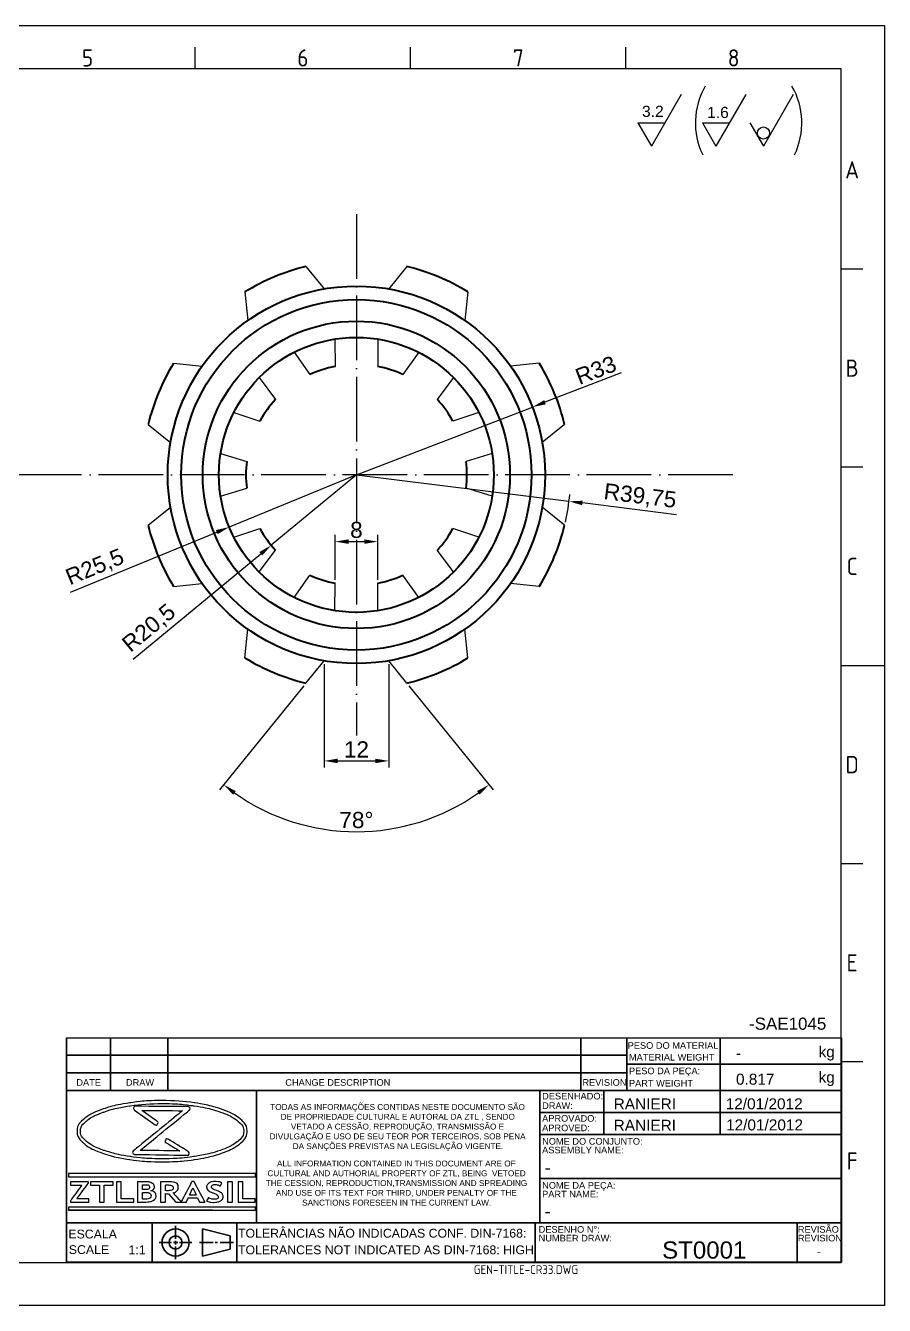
# Model space of a CAD drawing. Header units: millimetres. Extents: x 2490 to 2826, y 1138 to 1375.
# Drawn here: x 2666.2 to 2825.5, y 1138 to 1375.4 of the extents above; entities that cross this region are included whole.
import ezdxf
from ezdxf.enums import TextEntityAlignment as Align

# ---------------------------------------------------------------- set-up
doc = ezdxf.new("R2010")
doc.units = ezdxf.units.MM
for name, pattern in [('ACAD_ISO02W100', [15, 12, -3]), ('ACAD_ISO04W100', [30, 24, -3, 0, -3]), ('ACAD_ISO05W100', [33, 24, -3, 0, -3, 0, -3])]:
    doc.linetypes.add(name, pattern=pattern)
for name, color, linetype, lineweight in [('AM_0', 7, 'Continuous', 40), ('AM_4', 1, 'ACAD_ISO04W100', 25), ('AM_5', 3, 'Continuous', 25), ('AM_8', 40, 'ACAD_ISO02W100', 35), ('AM_BOR', 2, 'ACAD_ISO05W100', 35)]:
    doc.layers.add(name, color=color, linetype=linetype, lineweight=lineweight)
doc.layers.add('Camada 1', color=7, linetype='Continuous')
doc.styles.add('ACISOTS', font='isocp.shx', dxfattribs={"height": 1})
doc.styles.get("Standard").update_dxf_attribs({"font": 'arial.ttf'})
doc.dimstyles.new('ISO-25', dxfattribs={"dimtxt": 3, "dimasz": 2.5, "dimexe": 1.25, "dimexo": 0.625, "dimtad": 1, "dimtxsty": 'Standard', "dimcen": 2.5, "dimadec": 0, "dimazin": 0, "dimtfac": 1, "dimtmove": 0, "dimatfit": 3, "dimfxl": 1, "dimarcsym": 0})

# ---------------------------------------------------------------- blocks, each defined once
blk = doc.blocks.new('A3 ZTL')
for p, q in [((401.17, 280.82), (19.57, 280.82)), ((401.17, 9.78), (401.17, 280.82)), ((19.57, 9.78), (401.17, 9.78))]:
    blk.add_line(p, q)
at = {"layer": 'AM_BOR', "color": 135, "linetype": 'Continuous', "lineweight": 25}
for p, q in [((0, 290.61), (410.96, 290.61)), ((410.96, 290.61), (410.96, 0)), ((410.96, 0), (0, 0))]:
    blk.add_line(p, q, dxfattribs=at)
at = {"layer": 'AM_BOR', "color": 135, "lineweight": 25}
for p, q in [((254.4, 280.82), (254.4, 285.71)), ((303.33, 280.82), (303.33, 285.71)), ((352.25, 280.82), (352.25, 285.71)), ((406.07, 235.32), (401.17, 235.32)), ((406.07, 190.31), (401.17, 190.31)), ((401.17, 145.3), (410.96, 145.3)), ((406.07, 100.29), (401.17, 100.29)), ((406.07, 55.28), (401.17, 55.28))]:
    blk.add_line(p, q, dxfattribs=at)
at = {"layer": 'AM_BOR', "color": 135, "lineweight": 25, "style": 'ACISOTS'}
for s, p in [('5', (229.94, 283.27)), ('6', (278.86, 283.27)), ('7', (327.79, 283.27)), ('8', (376.71, 283.27)), ('A', (403.62, 257.83)), ('B', (403.62, 212.82)), ('C', (403.62, 167.81)), ('D', (403.62, 122.8)), ('E', (403.62, 77.79)), ('F', (403.62, 32.78))]:
    blk.add_text(s, height=3.91, dxfattribs=at).set_placement(p, align=Align.MIDDLE)
blk = doc.blocks.new('*U14')
at = {"layer": 'AM_5'}
for p, q in [((-9.36, 2.08), (-6, -2.08)), ((9.36, 2.08), (6, -2.08))]:
    blk.add_line(p, q, dxfattribs=at)
blk = doc.blocks.new('*U15')
at = {"layer": 'AM_0', "color": 0, "linetype": 'ByBlock', "lineweight": -2, "transparency": 16777216}
blk.add_blockref('*U14', (2718.62, 1319.69), dxfattribs=at)
for p, rotation in [((2692.77, 1308.98), 45.00000000000001), ((2744.47, 1308.98), 315.0000000000001), ((2682.06, 1283.13), 90), ((2755.18, 1283.13), 270), ((2692.77, 1257.28), 135), ((2744.47, 1257.28), 225), ((2718.62, 1246.58), 180)]:
    blk.add_blockref('*U14', p, dxfattribs=dict(at, rotation=rotation))
blk = doc.blocks.new('*U16')
at = {"layer": 'AM_5'}
for p, q in [((-4, -2.53), (-3.95, 2.53)), ((4, -2.53), (3.95, 2.53))]:
    blk.add_line(p, q, dxfattribs=at)
blk = doc.blocks.new('*U17')
at = {"layer": 'AM_0', "color": 0, "linetype": 'ByBlock', "lineweight": -2, "transparency": 16777216}
for p, rotation in [((2718.62, 1305.78), 180), ((2705.31, 1301.46), 216), ((2731.93, 1301.46), 144), ((2697.08, 1290.13), 252), ((2740.16, 1290.13), 108), ((2697.08, 1276.13), 288), ((2740.16, 1276.13), 71.99999999999999), ((2705.31, 1264.81), 324.0000000000001), ((2731.93, 1264.81), 35.99999999999997)]:
    blk.add_blockref('*U16', p, dxfattribs=dict(at, rotation=rotation))
blk.add_blockref('*U16', (2718.62, 1260.48), dxfattribs=at)
blk = doc.blocks.new('*D39')
at = {"layer": 'AM_5', "color": 0, "lineweight": -2, "ltscale": 0.5, "transparency": 16777216}
for p, q in [((2721.54, 1256.94), (2721.54, 1237.74)), ((2733.54, 1256.94), (2733.54, 1237.74)), ((2724.04, 1238.99), (2731.04, 1238.99))]:
    blk.add_line(p, q, dxfattribs=at)
at = {"layer": 'AM_5', "color": 0, "ltscale": 0.5, "transparency": 16777216}
for points in [[(2724.04, 1239.4), (2724.04, 1238.57), (2721.54, 1238.99)], [(2731.04, 1239.4), (2731.04, 1238.57), (2733.54, 1238.99)]]:
    blk.add_solid(points, dxfattribs=at)
at = {"layer": 'Defpoints', "color": 0, "ltscale": 0.5, "transparency": 16777216}
for p in [(2721.54, 1257.56), (2733.54, 1257.56), (2733.54, 1238.99)]:
    blk.add_point(p, dxfattribs=at)
at = {"layer": 'AM_5', "color": 0, "ltscale": 0.5, "transparency": 16777216, "insert": (2727.54, 1241.12), "char_height": 3, "attachment_point": 5}
blk.add_mtext('12', dxfattribs=at)
blk = doc.blocks.new('*D40')
at = {"layer": 'AM_5', "color": 0, "lineweight": -2, "ltscale": 0.5, "transparency": 16777216}
for p, q in [((2717.78, 1252.93), (2702.13, 1233.6)), ((2737.29, 1252.93), (2752.94, 1233.6))]:
    blk.add_line(p, q, dxfattribs=at)
blk.add_arc((2727.54, 1264.97), 39.12, 234.6624, 305.3376, dxfattribs=at)
at = {"layer": 'AM_5', "color": 0, "ltscale": 0.5, "transparency": 16777216}
for points in [[(2704.66, 1232.73), (2705.16, 1233.39), (2702.92, 1234.57)], [(2749.91, 1233.39), (2750.41, 1232.73), (2752.15, 1234.57)]]:
    blk.add_solid(points, dxfattribs=at)
at = {"layer": 'Defpoints', "color": 0, "ltscale": 0.5, "transparency": 16777216}
for p in [(2721.54, 1257.56), (2733.54, 1257.56), (2718.18, 1253.41), (2736.9, 1253.41), (2718.74, 1226.86)]:
    blk.add_point(p, dxfattribs=at)
at = {"layer": 'AM_5', "color": 0, "ltscale": 0.5, "transparency": 16777216, "insert": (2727.54, 1228.01), "char_height": 3, "attachment_point": 5}
blk.add_mtext('78°', dxfattribs=at)
blk = doc.blocks.new('*D41')
at = {"layer": 'AM_5', "color": 0, "lineweight": -2, "ltscale": 0.5, "transparency": 16777216}
for p, q in [((2723.58, 1272.55), (2723.58, 1280.91)), ((2726.08, 1279.66), (2728.99, 1279.66)), ((2731.49, 1272.55), (2731.49, 1280.91))]:
    blk.add_line(p, q, dxfattribs=at)
at = {"layer": 'AM_5', "color": 0, "ltscale": 0.5, "transparency": 16777216}
for points in [[(2726.08, 1280.08), (2726.08, 1279.24), (2723.58, 1279.66)], [(2728.99, 1280.08), (2728.99, 1279.24), (2731.49, 1279.66)]]:
    blk.add_solid(points, dxfattribs=at)
at = {"layer": 'Defpoints', "color": 0, "ltscale": 0.5, "transparency": 16777216}
for p in [(2731.49, 1279.66), (2723.58, 1271.93), (2731.49, 1271.93)]:
    blk.add_point(p, dxfattribs=at)
at = {"layer": 'AM_5', "color": 0, "ltscale": 0.5, "transparency": 16777216, "insert": (2727.54, 1281.82), "char_height": 3, "attachment_point": 5}
blk.add_mtext('8', dxfattribs=at)
blk = doc.blocks.new('*D42')
at = {"layer": 'AM_5', "color": 0, "lineweight": -2, "ltscale": 0.5, "transparency": 16777216}
for p, q in [((2727.54, 1292.04), (2711.73, 1278.99)), ((2686.09, 1257.83), (2709.8, 1277.4))]:
    blk.add_line(p, q, dxfattribs=at)
at = {"layer": 'AM_5', "color": 0, "ltscale": 0.5, "transparency": 16777216}
blk.add_solid([(2709.53, 1277.72), (2710.06, 1277.08), (2711.73, 1278.99)], dxfattribs=at)
at = {"layer": 'Defpoints', "color": 0, "ltscale": 0.5, "transparency": 16777216}
for p in [(2727.54, 1292.04), (2711.73, 1278.99)]:
    blk.add_point(p, dxfattribs=at)
at = {"layer": 'AM_5', "color": 0, "ltscale": 0.5, "transparency": 16777216, "insert": (2689.15, 1263.5), "char_height": 3, "attachment_point": 5, "rotation": 39.5405}
blk.add_mtext('R20,5', dxfattribs=at)
blk = doc.blocks.new('*D43')
at = {"layer": 'AM_5', "color": 0, "lineweight": -2, "ltscale": 0.5, "transparency": 16777216}
for p, q in [((2727.54, 1292.04), (2703.95, 1282.36)), ((2674.47, 1270.27), (2701.63, 1281.41))]:
    blk.add_line(p, q, dxfattribs=at)
at = {"layer": 'AM_5', "color": 0, "ltscale": 0.5, "transparency": 16777216}
blk.add_solid([(2701.47, 1281.8), (2701.79, 1281.03), (2703.95, 1282.36)], dxfattribs=at)
at = {"layer": 'Defpoints', "color": 0, "ltscale": 0.5, "transparency": 16777216}
for p in [(2727.54, 1292.04), (2703.95, 1282.36)]:
    blk.add_point(p, dxfattribs=at)
at = {"layer": 'AM_5', "color": 0, "ltscale": 0.5, "transparency": 16777216, "insert": (2679.07, 1274.78), "char_height": 3, "attachment_point": 5, "rotation": 22.313}
blk.add_mtext('R25,5', dxfattribs=at)
blk = doc.blocks.new('*D44')
at = {"layer": 'AM_5', "color": 0, "lineweight": -2, "ltscale": 0.5, "transparency": 16777216}
for p, q in [((2776.66, 1310.95), (2762.53, 1305.51)), ((2727.54, 1292.04), (2760.2, 1304.61))]:
    blk.add_line(p, q, dxfattribs=at)
at = {"layer": 'AM_5', "color": 0, "ltscale": 0.5, "transparency": 16777216}
blk.add_solid([(2762.38, 1305.9), (2762.68, 1305.12), (2760.2, 1304.61)], dxfattribs=at)
at = {"layer": 'Defpoints', "color": 0, "ltscale": 0.5, "transparency": 16777216}
for p in [(2760.2, 1304.61), (2727.54, 1292.04)]:
    blk.add_point(p, dxfattribs=at)
at = {"layer": 'AM_5', "color": 0, "ltscale": 0.5, "transparency": 16777216, "insert": (2771.96, 1311.45), "char_height": 3, "attachment_point": 5, "rotation": 21.0467}
blk.add_mtext('R33', dxfattribs=at)
blk = doc.blocks.new('*D45')
at = {"layer": 'AM_5', "color": 0, "lineweight": -2, "ltscale": 0.5, "transparency": 16777216}
for p, q in [((2727.54, 1292.04), (2766.98, 1287.13)), ((2786.94, 1284.65), (2769.46, 1286.83))]:
    blk.add_line(p, q, dxfattribs=at)
blk.add_arc((2727.54, 1292.04), 39.75, 347.2803, 354.7083, dxfattribs=at)
at = {"layer": 'AM_5', "color": 0, "ltscale": 0.5, "transparency": 16777216}
blk.add_solid([(2769.51, 1287.24), (2769.41, 1286.41), (2766.98, 1287.13)], dxfattribs=at)
at = {"layer": 'Defpoints', "color": 0, "ltscale": 0.5, "transparency": 16777216}
for p in [(2727.54, 1292.04), (2766.98, 1287.13)]:
    blk.add_point(p, dxfattribs=at)
at = {"layer": 'AM_5', "color": 0, "ltscale": 0.5, "transparency": 16777216, "insert": (2780.16, 1287.94), "char_height": 3, "attachment_point": 5, "rotation": 352.9066}
blk.add_mtext('R39,75', dxfattribs=at)

msp = doc.modelspace()

# ---------------------------------------------------------------- linework, layer by layer
at = {"linetype": 'Continuous'}
msp.add_line((2673.768, 1187.653), (2817.516, 1187.653), dxfattribs=at)
at = {"layer": 'AM_0'}
for radius in [35, 28.5, 25.5]:
    msp.add_circle((2727.536, 1292.043), radius, dxfattribs=at)
at = {"layer": 'AM_0', "ltscale": 0.5}
msp.add_circle((2727.536, 1292.043), 32.5, dxfattribs=at)
at = {"layer": 'AM_0'}
for radius, start, end in [(39.75, 103.62058, 121.37942), (39.75, 58.62058, 76.37942), (39.75, 148.62058, 166.37942), (39.75, 13.62058, 31.37942), (20.5, 101.11797, 114.88203), (20.5, 65.11797, 78.88203), (20.5, 137.11797, 150.88203), (20.5, 29.11797, 42.88203), (20.5, 173.11797, 186.88203), (20.5, 353.11797, 6.88203), (39.75, 193.62058, 211.37942), (20.5, 209.11797, 222.88203), (20.5, 317.11797, 330.88203), (39.75, 328.62058, 346.37942), (20.5, 245.11797, 258.88203), (20.5, 281.11797, 294.88203), (39.75, 238.62058, 256.37942), (39.75, 283.62058, 301.37942)]:
    msp.add_arc((2727.536, 1292.043), radius, start, end, dxfattribs=at)
at = {"layer": 'AM_4', "ltscale": 0.5}
for p, q in [((2727.536, 1340.396), (2727.536, 1243.691)), ((2797.358, 1292.043), (2561.959, 1292.043))]:
    msp.add_line(p, q, dxfattribs=at)
at = {"layer": 'AM_5'}
for p, q in [((2787.797, 1362.554), (2782.264, 1352.971)), ((2799.779, 1362.554), (2794.247, 1352.971)), ((2808.59, 1362.554), (2803.057, 1352.971)), ((2779.749, 1357.327), (2784.779, 1357.327)), ((2779.749, 1357.327), (2782.264, 1352.971)), ((2791.732, 1357.327), (2796.761, 1357.327)), ((2791.732, 1357.327), (2794.247, 1352.971)), ((2800.542, 1357.327), (2803.057, 1352.971))]:
    msp.add_line(p, q, dxfattribs=at)
msp.add_circle((2803.067, 1355.439), 1.115, dxfattribs=at)
for centre, start, end in [((2803.967, 1357.318), 149.81687, 205.95777), ((2796.645, 1357.318), 334.04223, 30.18313)]:
    msp.add_arc(centre, 13.544, start, end, dxfattribs=at)
at = {"layer": 'AM_8', "color": 0, "linetype": 'Continuous'}
for p, q in [((2673.768, 1187.653), (2673.768, 1145.999)), ((2681.935, 1187.653), (2681.935, 1177.852)), ((2692.553, 1187.653), (2692.553, 1177.852)), ((2769.15, 1187.653), (2769.15, 1177.852)), ((2777.697, 1177.852), (2777.697, 1187.653)), ((2795.055, 1187.653), (2795.055, 1182.753)), ((2817.516, 1145.999), (2817.516, 1187.653)), ((2777.697, 1184.386), (2673.768, 1184.386)), ((2777.697, 1182.753), (2817.516, 1182.753)), ((2795.055, 1182.753), (2795.055, 1177.852)), ((2673.768, 1181.119), (2777.697, 1181.119)), ((2673.768, 1177.852), (2760.343, 1177.852)), ((2709.008, 1177.852), (2709.008, 1153.35)), ((2760.343, 1177.852), (2817.516, 1177.852)), ((2761.59, 1177.852), (2761.59, 1162.334)), ((2773.45, 1177.852), (2773.45, 1169.685)), ((2795.055, 1177.852), (2795.055, 1169.685)), ((2761.59, 1173.768), (2817.516, 1173.768)), ((2761.59, 1169.685), (2817.516, 1169.685)), ((2761.59, 1162.334), (2761.59, 1153.35)), ((2761.59, 1161.517), (2817.516, 1161.517)), ((2674.125, 1155.646), (2700.882, 1155.646)), ((2760.343, 1153.35), (2673.768, 1153.35)), ((2710, 1153.35), (2673.768, 1153.35)), ((2689.641, 1153.35), (2689.641, 1145.999)), ((2693.993, 1152.76), (2693.993, 1150.336)), ((2704.146, 1150.886), (2699.008, 1152.188)), ((2699.008, 1152.188), (2699.008, 1147.16)), ((2705.369, 1153.35), (2705.369, 1145.999)), ((2760.343, 1153.35), (2809.348, 1153.35)), ((2760.683, 1145.999), (2760.683, 1153.35)), ((2817.516, 1153.35), (2809.348, 1153.35)), ((2809.348, 1153.35), (2809.348, 1145.999)), ((2690.922, 1149.674), (2693.227, 1149.674)), ((2693.577, 1149.674), (2694.389, 1149.674)), ((2693.993, 1150), (2693.993, 1149.276)), ((2693.993, 1148.951), (2693.993, 1146.588)), ((2694.701, 1149.674), (2696.992, 1149.674)), ((2698.448, 1149.674), (2700.975, 1149.674)), ((2701.363, 1149.674), (2701.77, 1149.674)), ((2702.24, 1149.674), (2704.742, 1149.674)), ((2704.146, 1150.886), (2704.146, 1148.463)), ((2704.146, 1148.463), (2699.008, 1147.16)), ((2673.768, 1145.999), (2817.516, 1145.999))]:
    msp.add_line(p, q, dxfattribs=at)
for radius in [2.514, 1.212]:
    msp.add_circle((2693.993, 1149.674), radius, dxfattribs=at)
at = {"layer": 'Camada 1'}
for points, knots in [([(2691.485, 1175.995), (2693.592, 1175.995), (2695.605, 1175.848), (2697.445, 1175.581), (2697.445, 1175.581), (2699.357, 1175.303), (2701.081, 1174.896), (2702.527, 1174.391), (2702.527, 1174.391), (2704.012, 1173.873), (2705.21, 1173.248), (2706.029, 1172.548), (2706.029, 1172.548), (2706.826, 1171.867), (2707.267, 1171.113), (2707.267, 1170.316), (2707.267, 1170.316), (2707.267, 1169.519), (2706.826, 1168.766), (2706.029, 1168.084), (2706.029, 1168.084), (2705.21, 1167.385), (2704.012, 1166.759), (2702.527, 1166.241), (2702.527, 1166.241), (2701.081, 1165.736), (2699.357, 1165.329), (2697.445, 1165.052), (2697.445, 1165.052), (2695.605, 1164.784), (2693.592, 1164.637), (2691.485, 1164.637), (2691.485, 1164.637), (2689.377, 1164.637), (2687.364, 1164.784), (2685.524, 1165.052), (2685.524, 1165.052), (2683.612, 1165.329), (2681.888, 1165.736), (2680.442, 1166.241), (2680.442, 1166.241), (2678.957, 1166.759), (2677.759, 1167.385), (2676.94, 1168.084), (2676.94, 1168.084), (2676.143, 1168.766), (2675.702, 1169.519), (2675.702, 1170.316), (2675.702, 1170.316), (2675.702, 1171.113), (2676.143, 1171.867), (2676.94, 1172.548), (2676.94, 1172.548), (2677.759, 1173.248), (2678.957, 1173.873), (2680.442, 1174.391), (2680.442, 1174.391), (2681.888, 1174.896), (2683.612, 1175.303), (2685.524, 1175.581), (2685.524, 1175.581), (2687.364, 1175.848), (2689.377, 1175.995), (2691.485, 1175.995)], [0, 0, 0, 0, 0.0588235, 0.0588235, 0.0588235, 0.0882353, 0.1176471, 0.1176471, 0.1176471, 0.1470588, 0.1764706, 0.1764706, 0.1764706, 0.2058824, 0.2352941, 0.2352941, 0.2352941, 0.2647059, 0.2941176, 0.2941176, 0.2941176, 0.3235294, 0.3529412, 0.3529412, 0.3529412, 0.3823529, 0.4117647, 0.4117647, 0.4117647, 0.4411765, 0.4705882, 0.4705882, 0.4705882, 0.5, 0.5294118, 0.5294118, 0.5294118, 0.5588235, 0.5882353, 0.5882353, 0.5882353, 0.6176471, 0.6470588, 0.6470588, 0.6470588, 0.6764706, 0.7058824, 0.7058824, 0.7058824, 0.7352941, 0.7647059, 0.7647059, 0.7647059, 0.7941176, 0.8235294, 0.8235294, 0.8235294, 0.8529412, 0.8823529, 0.8823529, 0.8823529, 0.9411765, 1, 1, 1, 1]), ([(2691.485, 1175.435), (2689.414, 1175.435), (2687.439, 1175.291), (2685.638, 1175.03), (2685.638, 1175.03), (2683.766, 1174.759), (2682.081, 1174.362), (2680.672, 1173.87), (2680.672, 1173.87), (2679.301, 1173.392), (2678.196, 1172.827), (2677.443, 1172.205), (2677.443, 1172.205), (2676.729, 1171.616), (2676.334, 1170.977), (2676.334, 1170.316), (2676.334, 1170.316), (2676.334, 1169.655), (2676.729, 1169.017), (2677.443, 1168.427), (2677.443, 1168.427), (2678.196, 1167.806), (2679.301, 1167.241), (2680.672, 1166.762), (2680.672, 1166.762), (2682.081, 1166.27), (2683.766, 1165.873), (2685.638, 1165.602), (2685.638, 1165.602), (2687.439, 1165.341), (2689.414, 1165.197), (2691.485, 1165.197), (2691.485, 1165.197), (2693.555, 1165.197), (2695.53, 1165.341), (2697.331, 1165.602), (2697.331, 1165.602), (2699.203, 1165.873), (2700.888, 1166.27), (2702.297, 1166.762), (2702.297, 1166.762), (2703.668, 1167.241), (2704.773, 1167.806), (2705.526, 1168.427), (2705.526, 1168.427), (2706.24, 1169.017), (2706.635, 1169.655), (2706.635, 1170.316), (2706.635, 1170.316), (2706.635, 1170.977), (2706.24, 1171.616), (2705.526, 1172.205), (2705.526, 1172.205), (2704.773, 1172.827), (2703.668, 1173.392), (2702.297, 1173.87), (2702.297, 1173.87), (2700.888, 1174.362), (2699.203, 1174.759), (2697.331, 1175.03), (2697.331, 1175.03), (2695.53, 1175.291), (2693.555, 1175.435), (2691.485, 1175.435)], [0, 0, 0, 0, 0.0588235, 0.0588235, 0.0588235, 0.0882353, 0.1176471, 0.1176471, 0.1176471, 0.1470588, 0.1764706, 0.1764706, 0.1764706, 0.2058824, 0.2352941, 0.2352941, 0.2352941, 0.2647059, 0.2941176, 0.2941176, 0.2941176, 0.3235294, 0.3529412, 0.3529412, 0.3529412, 0.3823529, 0.4117647, 0.4117647, 0.4117647, 0.4411765, 0.4705882, 0.4705882, 0.4705882, 0.5, 0.5294118, 0.5294118, 0.5294118, 0.5588235, 0.5882353, 0.5882353, 0.5882353, 0.6176471, 0.6470588, 0.6470588, 0.6470588, 0.6764706, 0.7058824, 0.7058824, 0.7058824, 0.7352941, 0.7647059, 0.7647059, 0.7647059, 0.7941176, 0.8235294, 0.8235294, 0.8235294, 0.8529412, 0.8823529, 0.8823529, 0.8823529, 0.9411765, 1, 1, 1, 1]), ([(2690.172, 1171.525), (2690.172, 1171.525), (2686.391, 1174.235), (2686.391, 1174.235), (2686.391, 1174.235), (2686.109, 1174.437), (2686.223, 1174.949), (2686.555, 1174.946), (2686.555, 1174.946), (2686.555, 1174.946), (2696.32, 1174.867), (2696.32, 1174.867), (2696.32, 1174.867), (2696.641, 1174.865), (2696.76, 1174.381), (2696.498, 1174.168), (2696.498, 1174.168), (2696.498, 1174.168), (2687.407, 1166.762), (2687.407, 1166.762), (2687.407, 1166.762), (2687.407, 1166.762), (2694.775, 1166.643), (2694.775, 1166.643), (2694.775, 1166.643), (2694.775, 1166.643), (2692.297, 1168.136), (2692.297, 1168.136), (2692.297, 1168.136), (2692.134, 1168.235), (2691.971, 1168.333), (2692.113, 1168.673), (2692.113, 1168.673), (2692.255, 1169.014), (2692.418, 1168.916), (2692.581, 1168.818), (2692.581, 1168.818), (2692.581, 1168.818), (2696.297, 1166.579), (2696.297, 1166.579), (2696.297, 1166.579), (2696.601, 1166.396), (2696.493, 1165.851), (2696.151, 1165.856), (2696.151, 1165.856), (2696.151, 1165.856), (2686.386, 1166.013), (2686.386, 1166.013), (2686.386, 1166.013), (2686.066, 1166.018), (2685.949, 1166.5), (2686.21, 1166.712), (2686.21, 1166.712), (2686.21, 1166.712), (2695.291, 1174.111), (2695.291, 1174.111), (2695.291, 1174.111), (2695.291, 1174.111), (2687.723, 1174.172), (2687.723, 1174.172), (2687.723, 1174.172), (2687.723, 1174.172), (2690.498, 1172.183), (2690.498, 1172.183), (2690.498, 1172.183), (2690.653, 1172.072), (2690.808, 1171.961), (2690.644, 1171.632), (2690.644, 1171.632), (2690.481, 1171.304), (2690.327, 1171.415), (2690.172, 1171.525)], [0, 0, 0, 0, 0.0526316, 0.0526316, 0.0526316, 0.0789474, 0.1052632, 0.1052632, 0.1052632, 0.1315789, 0.1578947, 0.1578947, 0.1578947, 0.1842105, 0.2105263, 0.2105263, 0.2105263, 0.2368421, 0.2631579, 0.2631579, 0.2631579, 0.2894737, 0.3157895, 0.3157895, 0.3157895, 0.3421053, 0.3684211, 0.3684211, 0.3684211, 0.3947368, 0.4210526, 0.4210526, 0.4210526, 0.4473684, 0.4736842, 0.4736842, 0.4736842, 0.5, 0.5263158, 0.5263158, 0.5263158, 0.5526316, 0.5789474, 0.5789474, 0.5789474, 0.6052632, 0.6315789, 0.6315789, 0.6315789, 0.6578947, 0.6842105, 0.6842105, 0.6842105, 0.7105263, 0.7368421, 0.7368421, 0.7368421, 0.7631579, 0.7894737, 0.7894737, 0.7894737, 0.8157895, 0.8421053, 0.8421053, 0.8421053, 0.8684211, 0.8947368, 0.8947368, 0.8947368, 0.9473684, 1, 1, 1, 1]), ([(2674.193, 1162.445), (2674.193, 1162.445), (2708.776, 1162.445), (2708.776, 1162.445), (2708.776, 1162.445), (2708.776, 1162.445), (2708.844, 1162.445), (2708.844, 1162.445), (2708.844, 1162.445), (2708.844, 1162.445), (2708.844, 1162.377), (2708.844, 1162.377), (2708.844, 1162.377), (2708.844, 1162.377), (2708.844, 1161.928), (2708.844, 1161.928), (2708.844, 1161.928), (2708.844, 1161.928), (2708.844, 1161.86), (2708.844, 1161.86), (2708.844, 1161.86), (2708.844, 1161.86), (2708.776, 1161.86), (2708.776, 1161.86), (2708.776, 1161.86), (2708.776, 1161.86), (2674.193, 1161.86), (2674.193, 1161.86), (2674.193, 1161.86), (2674.193, 1161.86), (2674.125, 1161.86), (2674.125, 1161.86), (2674.125, 1161.86), (2674.125, 1161.86), (2674.125, 1161.928), (2674.125, 1161.928), (2674.125, 1161.928), (2674.125, 1161.928), (2674.125, 1162.377), (2674.125, 1162.377), (2674.125, 1162.377), (2674.125, 1162.377), (2674.125, 1162.445), (2674.125, 1162.445), (2674.125, 1162.445), (2674.125, 1162.445), (2674.193, 1162.445), (2674.193, 1162.445)], [0, 0, 0, 0, 0.0769231, 0.0769231, 0.0769231, 0.1153846, 0.1538462, 0.1538462, 0.1538462, 0.1923077, 0.2307692, 0.2307692, 0.2307692, 0.2692308, 0.3076923, 0.3076923, 0.3076923, 0.3461538, 0.3846154, 0.3846154, 0.3846154, 0.4230769, 0.4615385, 0.4615385, 0.4615385, 0.5, 0.5384615, 0.5384615, 0.5384615, 0.5769231, 0.6153846, 0.6153846, 0.6153846, 0.6538462, 0.6923077, 0.6923077, 0.6923077, 0.7307692, 0.7692308, 0.7692308, 0.7692308, 0.8076923, 0.8461538, 0.8461538, 0.8461538, 0.9230769, 1, 1, 1, 1]), ([(2674.469, 1157.182), (2674.469, 1157.182), (2674.469, 1157.396), (2674.469, 1157.396), (2674.469, 1157.396), (2674.469, 1157.396), (2676.585, 1160.322), (2676.585, 1160.322), (2676.585, 1160.322), (2676.585, 1160.322), (2674.505, 1160.322), (2674.505, 1160.322), (2674.505, 1160.322), (2674.505, 1160.322), (2674.505, 1160.909), (2674.505, 1160.909), (2674.505, 1160.909), (2674.505, 1160.909), (2677.811, 1160.909), (2677.811, 1160.909), (2677.811, 1160.909), (2677.811, 1160.909), (2677.811, 1160.696), (2677.811, 1160.696), (2677.811, 1160.696), (2677.811, 1160.696), (2675.689, 1157.77), (2675.689, 1157.77), (2675.689, 1157.77), (2675.689, 1157.77), (2677.887, 1157.77), (2677.887, 1157.77), (2677.887, 1157.77), (2677.887, 1157.77), (2677.887, 1157.182), (2677.887, 1157.182), (2677.887, 1157.182), (2677.887, 1157.182), (2674.469, 1157.182), (2674.469, 1157.182)], [0, 0, 0, 0, 0.0909091, 0.0909091, 0.0909091, 0.1363636, 0.1818182, 0.1818182, 0.1818182, 0.2272727, 0.2727273, 0.2727273, 0.2727273, 0.3181818, 0.3636364, 0.3636364, 0.3636364, 0.4090909, 0.4545455, 0.4545455, 0.4545455, 0.5, 0.5454545, 0.5454545, 0.5454545, 0.5909091, 0.6363636, 0.6363636, 0.6363636, 0.6818182, 0.7272727, 0.7272727, 0.7272727, 0.7727273, 0.8181818, 0.8181818, 0.8181818, 0.9090909, 1, 1, 1, 1]), ([(2680.747, 1160.322), (2680.747, 1160.322), (2680.747, 1157.182), (2680.747, 1157.182), (2680.747, 1157.182), (2680.747, 1157.182), (2679.847, 1157.182), (2679.847, 1157.182), (2679.847, 1157.182), (2679.847, 1157.182), (2679.847, 1160.322), (2679.847, 1160.322), (2679.847, 1160.322), (2679.847, 1160.322), (2678.233, 1160.322), (2678.233, 1160.322), (2678.233, 1160.322), (2678.233, 1160.322), (2678.233, 1160.909), (2678.233, 1160.909), (2678.233, 1160.909), (2678.233, 1160.909), (2682.432, 1160.909), (2682.432, 1160.909), (2682.432, 1160.909), (2682.432, 1160.909), (2682.432, 1160.322), (2682.432, 1160.322), (2682.432, 1160.322), (2682.432, 1160.322), (2680.747, 1160.322), (2680.747, 1160.322)], [0, 0, 0, 0, 0.1111111, 0.1111111, 0.1111111, 0.1666667, 0.2222222, 0.2222222, 0.2222222, 0.2777778, 0.3333333, 0.3333333, 0.3333333, 0.3888889, 0.4444444, 0.4444444, 0.4444444, 0.5, 0.5555556, 0.5555556, 0.5555556, 0.6111111, 0.6666667, 0.6666667, 0.6666667, 0.7222222, 0.7777778, 0.7777778, 0.7777778, 0.8888889, 1, 1, 1, 1]), ([(2683.021, 1157.182), (2683.021, 1157.182), (2683.021, 1160.909), (2683.021, 1160.909), (2683.021, 1160.909), (2683.021, 1160.909), (2683.921, 1160.909), (2683.921, 1160.909), (2683.921, 1160.909), (2683.921, 1160.909), (2683.921, 1157.77), (2683.921, 1157.77), (2683.921, 1157.77), (2683.921, 1157.77), (2686.214, 1157.77), (2686.214, 1157.77), (2686.214, 1157.77), (2686.214, 1157.77), (2686.214, 1157.182), (2686.214, 1157.182), (2686.214, 1157.182), (2686.214, 1157.182), (2683.021, 1157.182), (2683.021, 1157.182)], [0, 0, 0, 0, 0.1428571, 0.1428571, 0.1428571, 0.2142857, 0.2857143, 0.2857143, 0.2857143, 0.3571429, 0.4285714, 0.4285714, 0.4285714, 0.5, 0.5714286, 0.5714286, 0.5714286, 0.6428571, 0.7142857, 0.7142857, 0.7142857, 0.8571429, 1, 1, 1, 1]), ([(2688.492, 1157.182), (2688.492, 1157.182), (2686.94, 1157.182), (2686.94, 1157.182), (2686.94, 1157.182), (2686.94, 1157.182), (2686.94, 1160.907), (2686.94, 1160.907), (2686.94, 1160.907), (2687.624, 1160.93), (2688.103, 1160.942), (2688.377, 1160.942), (2688.377, 1160.942), (2688.904, 1160.942), (2689.315, 1160.86), (2689.612, 1160.694), (2689.612, 1160.694), (2689.909, 1160.529), (2690.056, 1160.293), (2690.056, 1159.986), (2690.056, 1159.986), (2690.056, 1159.691), (2689.844, 1159.457), (2689.419, 1159.286), (2689.419, 1159.286), (2690.049, 1159.125), (2690.365, 1158.792), (2690.365, 1158.289), (2690.365, 1158.289), (2690.365, 1157.95), (2690.19, 1157.681), (2689.842, 1157.481), (2689.842, 1157.481), (2689.494, 1157.282), (2689.044, 1157.182), (2688.492, 1157.182)], [0, 0, 0, 0, 0.1, 0.1, 0.1, 0.15, 0.2, 0.2, 0.2, 0.25, 0.3, 0.3, 0.3, 0.35, 0.4, 0.4, 0.4, 0.45, 0.5, 0.5, 0.5, 0.55, 0.6, 0.6, 0.6, 0.65, 0.7, 0.7, 0.7, 0.75, 0.8, 0.8, 0.8, 0.9, 1, 1, 1, 1]), ([(2694.02, 1157.182), (2694.02, 1157.182), (2692.667, 1158.721), (2692.667, 1158.721), (2692.667, 1158.721), (2692.531, 1158.723), (2692.341, 1158.729), (2692.095, 1158.739), (2692.095, 1158.739), (2692.095, 1158.739), (2692.095, 1157.182), (2692.095, 1157.182), (2692.095, 1157.182), (2692.095, 1157.182), (2691.16, 1157.182), (2691.16, 1157.182), (2691.16, 1157.182), (2691.16, 1157.182), (2691.16, 1160.909), (2691.16, 1160.909), (2691.16, 1160.909), (2691.211, 1160.909), (2691.406, 1160.916), (2691.746, 1160.929), (2691.746, 1160.929), (2692.085, 1160.942), (2692.358, 1160.948), (2692.566, 1160.948), (2692.566, 1160.948), (2693.855, 1160.948), (2694.499, 1160.581), (2694.499, 1159.848), (2694.499, 1159.848), (2694.499, 1159.628), (2694.409, 1159.427), (2694.232, 1159.246), (2694.232, 1159.246), (2694.054, 1159.064), (2693.83, 1158.936), (2693.56, 1158.862), (2693.56, 1158.862), (2693.56, 1158.862), (2695.059, 1157.182), (2695.059, 1157.182), (2695.059, 1157.182), (2695.059, 1157.182), (2694.02, 1157.182), (2694.02, 1157.182)], [0, 0, 0, 0, 0.0769231, 0.0769231, 0.0769231, 0.1153846, 0.1538462, 0.1538462, 0.1538462, 0.1923077, 0.2307692, 0.2307692, 0.2307692, 0.2692308, 0.3076923, 0.3076923, 0.3076923, 0.3461538, 0.3846154, 0.3846154, 0.3846154, 0.4230769, 0.4615385, 0.4615385, 0.4615385, 0.5, 0.5384615, 0.5384615, 0.5384615, 0.5769231, 0.6153846, 0.6153846, 0.6153846, 0.6538462, 0.6923077, 0.6923077, 0.6923077, 0.7307692, 0.7692308, 0.7692308, 0.7692308, 0.8076923, 0.8461538, 0.8461538, 0.8461538, 0.9230769, 1, 1, 1, 1]), ([(2698.452, 1157.182), (2698.452, 1157.182), (2698.082, 1157.938), (2698.082, 1157.938), (2698.082, 1157.938), (2698.082, 1157.938), (2696.344, 1157.938), (2696.344, 1157.938), (2696.344, 1157.938), (2696.344, 1157.938), (2695.99, 1157.182), (2695.99, 1157.182), (2695.99, 1157.182), (2695.99, 1157.182), (2694.99, 1157.182), (2694.99, 1157.182), (2694.99, 1157.182), (2694.99, 1157.182), (2697.012, 1160.961), (2697.012, 1160.961), (2697.012, 1160.961), (2697.012, 1160.961), (2697.407, 1160.961), (2697.407, 1160.961), (2697.407, 1160.961), (2697.407, 1160.961), (2699.446, 1157.182), (2699.446, 1157.182), (2699.446, 1157.182), (2699.446, 1157.182), (2698.452, 1157.182), (2698.452, 1157.182)], [0, 0, 0, 0, 0.1111111, 0.1111111, 0.1111111, 0.1666667, 0.2222222, 0.2222222, 0.2222222, 0.2777778, 0.3333333, 0.3333333, 0.3333333, 0.3888889, 0.4444444, 0.4444444, 0.4444444, 0.5, 0.5555556, 0.5555556, 0.5555556, 0.6111111, 0.6666667, 0.6666667, 0.6666667, 0.7222222, 0.7777778, 0.7777778, 0.7777778, 0.8888889, 1, 1, 1, 1]), ([(2699.74, 1157.388), (2699.74, 1157.388), (2700.073, 1157.981), (2700.073, 1157.981), (2700.073, 1157.981), (2700.428, 1157.798), (2700.778, 1157.707), (2701.122, 1157.707), (2701.122, 1157.707), (2701.651, 1157.707), (2701.915, 1157.842), (2701.915, 1158.113), (2701.915, 1158.113), (2701.915, 1158.241), (2701.852, 1158.362), (2701.728, 1158.477), (2701.728, 1158.477), (2701.604, 1158.592), (2701.346, 1158.722), (2700.957, 1158.865), (2700.957, 1158.865), (2700.569, 1159.009), (2700.306, 1159.127), (2700.172, 1159.219), (2700.172, 1159.219), (2700.037, 1159.312), (2699.933, 1159.421), (2699.859, 1159.549), (2699.859, 1159.549), (2699.787, 1159.675), (2699.751, 1159.816), (2699.751, 1159.971), (2699.751, 1159.971), (2699.751, 1160.259), (2699.895, 1160.498), (2700.182, 1160.688), (2700.182, 1160.688), (2700.469, 1160.878), (2700.838, 1160.973), (2701.288, 1160.973), (2701.288, 1160.973), (2701.875, 1160.973), (2702.305, 1160.892), (2702.58, 1160.731), (2702.58, 1160.731), (2702.58, 1160.731), (2702.306, 1160.162), (2702.306, 1160.162), (2702.306, 1160.162), (2701.99, 1160.328), (2701.656, 1160.411), (2701.306, 1160.411), (2701.306, 1160.411), (2701.098, 1160.411), (2700.937, 1160.37), (2700.823, 1160.29), (2700.823, 1160.29), (2700.708, 1160.209), (2700.651, 1160.104), (2700.651, 1159.976), (2700.651, 1159.976), (2700.651, 1159.762), (2700.973, 1159.54), (2701.617, 1159.309), (2701.617, 1159.309), (2701.956, 1159.187), (2702.201, 1159.074), (2702.351, 1158.972), (2702.351, 1158.972), (2702.501, 1158.87), (2702.615, 1158.75), (2702.694, 1158.613), (2702.694, 1158.613), (2702.773, 1158.477), (2702.812, 1158.324), (2702.812, 1158.157), (2702.812, 1158.157), (2702.812, 1157.854), (2702.65, 1157.606), (2702.325, 1157.411), (2702.325, 1157.411), (2702.001, 1157.216), (2701.566, 1157.119), (2701.021, 1157.119), (2701.021, 1157.119), (2700.548, 1157.119), (2700.122, 1157.208), (2699.74, 1157.388)], [0, 0, 0, 0, 0.0434783, 0.0434783, 0.0434783, 0.0652174, 0.0869565, 0.0869565, 0.0869565, 0.1086957, 0.1304348, 0.1304348, 0.1304348, 0.1521739, 0.173913, 0.173913, 0.173913, 0.1956522, 0.2173913, 0.2173913, 0.2173913, 0.2391304, 0.2608696, 0.2608696, 0.2608696, 0.2826087, 0.3043478, 0.3043478, 0.3043478, 0.326087, 0.3478261, 0.3478261, 0.3478261, 0.3695652, 0.3913043, 0.3913043, 0.3913043, 0.4130435, 0.4347826, 0.4347826, 0.4347826, 0.4565217, 0.4782609, 0.4782609, 0.4782609, 0.5, 0.5217391, 0.5217391, 0.5217391, 0.5434783, 0.5652174, 0.5652174, 0.5652174, 0.5869565, 0.6086957, 0.6086957, 0.6086957, 0.6304348, 0.6521739, 0.6521739, 0.6521739, 0.673913, 0.6956522, 0.6956522, 0.6956522, 0.7173913, 0.7391304, 0.7391304, 0.7391304, 0.7608696, 0.7826087, 0.7826087, 0.7826087, 0.8043478, 0.826087, 0.826087, 0.826087, 0.8478261, 0.8695652, 0.8695652, 0.8695652, 0.8913043, 0.9130435, 0.9130435, 0.9130435, 0.9565217, 1, 1, 1, 1]), ([(2703.625, 1157.182), (2703.625, 1157.182), (2703.625, 1160.909), (2703.625, 1160.909), (2703.625, 1160.909), (2703.625, 1160.909), (2704.525, 1160.909), (2704.525, 1160.909), (2704.525, 1160.909), (2704.525, 1160.909), (2704.525, 1157.182), (2704.525, 1157.182), (2704.525, 1157.182), (2704.525, 1157.182), (2703.625, 1157.182), (2703.625, 1157.182)], [0, 0, 0, 0, 0.2, 0.2, 0.2, 0.3, 0.4, 0.4, 0.4, 0.5, 0.6, 0.6, 0.6, 0.8, 1, 1, 1, 1]), ([(2705.581, 1157.182), (2705.581, 1157.182), (2705.581, 1160.909), (2705.581, 1160.909), (2705.581, 1160.909), (2705.581, 1160.909), (2706.481, 1160.909), (2706.481, 1160.909), (2706.481, 1160.909), (2706.481, 1160.909), (2706.481, 1157.77), (2706.481, 1157.77), (2706.481, 1157.77), (2706.481, 1157.77), (2708.774, 1157.77), (2708.774, 1157.77), (2708.774, 1157.77), (2708.774, 1157.77), (2708.774, 1157.182), (2708.774, 1157.182), (2708.774, 1157.182), (2708.774, 1157.182), (2705.581, 1157.182), (2705.581, 1157.182)], [0, 0, 0, 0, 0.1428571, 0.1428571, 0.1428571, 0.2142857, 0.2857143, 0.2857143, 0.2857143, 0.3571429, 0.4285714, 0.4285714, 0.4285714, 0.5, 0.5714286, 0.5714286, 0.5714286, 0.6428571, 0.7142857, 0.7142857, 0.7142857, 0.8571429, 1, 1, 1, 1]), ([(2687.84, 1160.378), (2687.84, 1160.378), (2687.84, 1159.484), (2687.84, 1159.484), (2687.84, 1159.484), (2687.979, 1159.478), (2688.124, 1159.475), (2688.276, 1159.475), (2688.276, 1159.475), (2688.863, 1159.475), (2689.156, 1159.636), (2689.156, 1159.96), (2689.156, 1159.96), (2689.156, 1160.247), (2688.89, 1160.39), (2688.357, 1160.39), (2688.357, 1160.39), (2688.216, 1160.39), (2688.044, 1160.386), (2687.84, 1160.378)], [0, 0, 0, 0, 0.1666667, 0.1666667, 0.1666667, 0.25, 0.3333333, 0.3333333, 0.3333333, 0.4166667, 0.5, 0.5, 0.5, 0.5833333, 0.6666667, 0.6666667, 0.6666667, 0.8333333, 1, 1, 1, 1]), ([(2687.84, 1158.969), (2687.84, 1158.969), (2687.84, 1157.737), (2687.84, 1157.737), (2687.84, 1157.737), (2688.022, 1157.725), (2688.17, 1157.719), (2688.284, 1157.719), (2688.284, 1157.719), (2688.685, 1157.719), (2688.977, 1157.769), (2689.158, 1157.869), (2689.158, 1157.869), (2689.339, 1157.969), (2689.43, 1158.136), (2689.43, 1158.368), (2689.43, 1158.368), (2689.43, 1158.58), (2689.346, 1158.734), (2689.177, 1158.83), (2689.177, 1158.83), (2689.008, 1158.928), (2688.714, 1158.975), (2688.294, 1158.975), (2688.294, 1158.975), (2688.207, 1158.975), (2688.055, 1158.974), (2687.84, 1158.969)], [0, 0, 0, 0, 0.125, 0.125, 0.125, 0.1875, 0.25, 0.25, 0.25, 0.3125, 0.375, 0.375, 0.375, 0.4375, 0.5, 0.5, 0.5, 0.5625, 0.625, 0.625, 0.625, 0.6875, 0.75, 0.75, 0.75, 0.875, 1, 1, 1, 1]), ([(2692.095, 1160.335), (2692.095, 1160.335), (2692.095, 1159.299), (2692.095, 1159.299), (2692.095, 1159.299), (2692.262, 1159.289), (2692.389, 1159.284), (2692.477, 1159.284), (2692.477, 1159.284), (2692.852, 1159.284), (2693.128, 1159.323), (2693.302, 1159.401), (2693.302, 1159.401), (2693.476, 1159.479), (2693.564, 1159.63), (2693.564, 1159.856), (2693.564, 1159.856), (2693.564, 1160.039), (2693.471, 1160.168), (2693.283, 1160.24), (2693.283, 1160.24), (2693.096, 1160.313), (2692.802, 1160.349), (2692.4, 1160.349), (2692.4, 1160.349), (2692.303, 1160.349), (2692.201, 1160.345), (2692.095, 1160.335)], [0, 0, 0, 0, 0.125, 0.125, 0.125, 0.1875, 0.25, 0.25, 0.25, 0.3125, 0.375, 0.375, 0.375, 0.4375, 0.5, 0.5, 0.5, 0.5625, 0.625, 0.625, 0.625, 0.6875, 0.75, 0.75, 0.75, 0.875, 1, 1, 1, 1]), ([(2697.21, 1159.821), (2697.21, 1159.821), (2696.6, 1158.444), (2696.6, 1158.444), (2696.6, 1158.444), (2696.6, 1158.444), (2697.818, 1158.444), (2697.818, 1158.444), (2697.818, 1158.444), (2697.818, 1158.444), (2697.21, 1159.821), (2697.21, 1159.821)], [0, 0, 0, 0, 0.25, 0.25, 0.25, 0.375, 0.5, 0.5, 0.5, 0.75, 1, 1, 1, 1]), ([(2674.193, 1156.232), (2674.193, 1156.232), (2708.776, 1156.232), (2708.776, 1156.232), (2708.776, 1156.232), (2708.776, 1156.232), (2708.844, 1156.232), (2708.844, 1156.232), (2708.844, 1156.232), (2708.844, 1156.232), (2708.844, 1156.164), (2708.844, 1156.164), (2708.844, 1156.164), (2708.844, 1156.164), (2708.844, 1155.714), (2708.844, 1155.714), (2708.844, 1155.714), (2708.844, 1155.714), (2708.844, 1155.646), (2708.844, 1155.646), (2708.844, 1155.646), (2708.844, 1155.646), (2708.776, 1155.646), (2708.776, 1155.646), (2708.776, 1155.646), (2708.776, 1155.646), (2674.193, 1155.646), (2674.193, 1155.646), (2674.193, 1155.646), (2674.193, 1155.646), (2674.125, 1155.646), (2674.125, 1155.646), (2674.125, 1155.646), (2674.125, 1155.646), (2674.125, 1155.714), (2674.125, 1155.714), (2674.125, 1155.714), (2674.125, 1155.714), (2674.125, 1156.164), (2674.125, 1156.164), (2674.125, 1156.164), (2674.125, 1156.164), (2674.125, 1156.232), (2674.125, 1156.232), (2674.125, 1156.232), (2674.125, 1156.232), (2674.193, 1156.232), (2674.193, 1156.232)], [0, 0, 0, 0, 0.0769231, 0.0769231, 0.0769231, 0.1153846, 0.1538462, 0.1538462, 0.1538462, 0.1923077, 0.2307692, 0.2307692, 0.2307692, 0.2692308, 0.3076923, 0.3076923, 0.3076923, 0.3461538, 0.3846154, 0.3846154, 0.3846154, 0.4230769, 0.4615385, 0.4615385, 0.4615385, 0.5, 0.5384615, 0.5384615, 0.5384615, 0.5769231, 0.6153846, 0.6153846, 0.6153846, 0.6538462, 0.6923077, 0.6923077, 0.6923077, 0.7307692, 0.7692308, 0.7692308, 0.7692308, 0.8076923, 0.8461538, 0.8461538, 0.8461538, 0.9230769, 1, 1, 1, 1])]:
    msp.add_open_spline(points, degree=3, knots=knots, dxfattribs=at)

# ---------------------------------------------------------------- block references
at = {"linetype": 'ByBlock', "lineweight": 0, "xscale": 0.8167500000000001, "yscale": 0.8167500000000001, "zscale": 0.8167500000000001}
msp.add_blockref('A3 ZTL', (2489.857, 1138.007), dxfattribs=at)
at = {"layer": 'AM_0'}
for name in ['*U15', '*U17']:
    msp.add_blockref(name, (8.916, 8.91), dxfattribs=at)

# ---------------------------------------------------------------- texts
at = {"insert": (2800.393, 1191.38), "char_height": 2.25, "width": 55.22062, "attachment_point": 1}
msp.add_mtext('-SAE1045', dxfattribs=at)
at = {"color": 0, "linetype": 'Continuous', "char_height": 1.089, "attachment_point": 1}
for s, width, insert in [('\\pi1.1;TODAS AS INFORMAÇÕES CONTIDAS NESTE DOCUMENTO SÃO \\P\\pi3.0406;DE PROPRIEDADE CULTURAL E AUTORAL DA ZTL , SENDO \\P\\pi4.9363;VETADO A CESSÃO, REPRODUÇÃO, TRANSMISSÃO E \\P\\pi0.97628;DIVULGAÇÃO E USO DE SEU TEOR POR TERCEIROS, SOB PENA \\P\\pi5.2688;DA SANÇÕES PREVISTAS NA LEGISLAÇÃO VIGENTE.', 49.34635, (2710.454, 1175.35)), ('\\pi2.9563;ALL INFORMATION CONTAINED IN THIS DOCUMENT ARE OF \\P\\pi1.1801;CULTURAL AND AUTHORIAL PROPERTY OF ZTL, BEING  VETOED \\P\\pi0.87222;THE CESSION, REPRODUCTION,TRANSMISSION AND SPREADING \\P\\pi2.7505;AND USE OF ITS TEXT FOR THIRD, UNDER PENALTY OF THE \\P\\pi7.6276;SANCTIONS FORESEEN IN THE CURRENT LAW.', 50.13289, (2709.848, 1164.868))]:
    msp.add_mtext_dynamic_manual_height_columns(s, width=width, gutter_width=12.5, heights=[0], dxfattribs=dict(at, insert=insert))
at = {"layer": 'AM_5', "char_height": 2.07, "attachment_point": 1}
for s, insert in [('3.2', (2780.526, 1360.49)), ('1.6', (2792.617, 1360.29))]:
    msp.add_mtext_dynamic_manual_height_columns(s, width=18.23779, gutter_width=12.5, heights=[0], dxfattribs=dict(at, insert=insert))
at = {"layer": 'AM_8', "color": 0, "linetype": 'Continuous'}
for s, height, p in [('PESO DO MATERIAL:', 1.22513, (2777.871, 1185.593)), ('MATERIAL WEIGHT', 1.22513, (2778.109, 1183.423)), ('kg', 2.0419, (2813.295, 1184.027)), ('PESO DA PEÇA:', 1.22513, (2778.109, 1180.885)), ('DATE', 1.2251, (2675.577, 1178.742)), ('DRAW', 1.2251, (2684.78, 1178.742)), ('CHANGE DESCRIPTION', 1.22513, (2714.341, 1178.742)), ('REVISION', 1.2251, (2769.473, 1178.742)), ('PART WEIGHT', 1.22513, (2778.109, 1178.598)), ('kg', 2.0419, (2813.295, 1179.316)), ('DESENHADO:', 1.2251, (2762.001, 1176.203)), ('DRAW:', 1.2251, (2762.001, 1174.441)), ('APROVADO:', 1.2251, (2762.001, 1172.077)), ('APROVED:', 1.2251, (2762.001, 1170.314)), ('NOME DO CONJUNTO:', 1.22513, (2762.001, 1167.822)), ('ASSEMBLY NAME:', 1.22513, (2762.001, 1166.208)), ('NOME DA PEÇA:', 1.22513, (2762.001, 1159.654)), ('PART NAME:', 1.2251, (2762.001, 1158.041)), ('ESCALA', 1.6335, (2674.101, 1150.424)), ('TOLERÂNCIAS NÃO INDICADAS CONF. DIN-7168:', 1.6335, (2705.572, 1150.576)), ('DESENHO N%%d:', 1.22513, (2761.35, 1151.487)), ('REVISÃO', 1.2251, (2809.451, 1151.487)), ('SCALE', 1.6335, (2674.177, 1147.538)), ('1:1', 1.6335, (2685.252, 1147.493)), ('TOLERANCES NOT INDICATED AS DIN-7168: HIGH', 1.6335, (2705.572, 1147.493)), ('NUMBER DRAW:', 1.22513, (2761.35, 1149.873)), ('REVISION', 1.2251, (2809.451, 1149.873))]:
    msp.add_text(s, height=height, dxfattribs=at).set_placement(p)
for tag, p in [('-', (2797.964, 1184.816)), ('0.817', (2797.964, 1179.957))]:
    msp.add_attdef(tag, text='', height=2.042, dxfattribs=at).set_placement(p, align=Align.MIDDLE_LEFT)
for tag, p, height in [('RANIERI', (2775.273, 1174.344), 2.042), ('12/01/2012', (2796.059, 1174.368), 2.042), ('12/01/2012', (2796.125, 1170.46), 2.042), ('RANIERI', (2775.271, 1170.393), 2.042), ('-', (2762.463, 1162.354), 2.45), ('-', (2762.463, 1154.248), 2.45), ('ST0001', (2784.265, 1146.682), 3.194)]:
    msp.add_attdef(tag, p, '', height=height, dxfattribs=at)
msp.add_attdef('-', text='', height=1.597, dxfattribs=at).set_placement((2813.316, 1148.032), align=Align.MIDDLE_CENTER)
at = {"layer": 'AM_8', "color": 0, "linetype": 'Continuous', "style": 'ACISOTS'}
msp.add_attdef('GEN-TITLE-CR33.DWG', (2749.32, 1143.831), '', height=1.633, dxfattribs=at)

# ---------------------------------------------------------------- dimensions: what is measured, and where the dimension line sits
at = {"layer": 'AM_5', "ltscale": 0.5}
dim = msp.add_radius_dim(center=(2727.536, 1292.043), mpoint=(2760.201, 1304.613), text='R33', dimstyle='ISO-25', dxfattribs=at)
dim.commit()
dim.dimension.update_dxf_attribs({"geometry": '*D44', "text_midpoint": (2772.73, 1309.434), "dimtype": 164})
for mpoint, picture, middle in [((2703.945, 1282.362), '*D43', (2679.994, 1272.532)), ((2711.727, 1278.993), '*D42', (2690.694, 1261.629)), ((2766.982, 1287.135), '*D45', (2779.864, 1285.532))]:
    dim = msp.add_radius_dim(center=(2727.536, 1292.043), mpoint=mpoint, dimstyle='ISO-25', dxfattribs=at)
    dim.commit()
    dim.dimension.update_dxf_attribs({"geometry": picture, "text_midpoint": middle, "dimtype": 164})
dim = msp.add_linear_dim(base=(2731.489, 1279.661), p1=(2723.583, 1271.928), p2=(2731.489, 1271.928), text='8', dimstyle='ISO-25', dxfattribs=at)
dim.commit()
dim.dimension.update_dxf_attribs({"geometry": '*D41', "text_midpoint": (2727.536, 1281.818)})
dim = msp.add_angular_dim_2l(base=(2718.737, 1226.856), line1=((2736.897, 1253.411), (2733.536, 1257.561)), line2=((2718.175, 1253.411), (2721.536, 1257.561)), dimstyle='ISO-25', dxfattribs=at)
dim.commit()
dim.dimension.update_dxf_attribs({"geometry": '*D40', "text_midpoint": (2727.536, 1228.01)})
dim = msp.add_linear_dim(base=(2733.536, 1238.985), p1=(2721.536, 1257.561), p2=(2733.536, 1257.561), dimstyle='ISO-25', dxfattribs=at)
dim.commit()
dim.dimension.update_dxf_attribs({"geometry": '*D39', "text_midpoint": (2727.536, 1241.116)})

doc.saveas('drawing.dxf')
